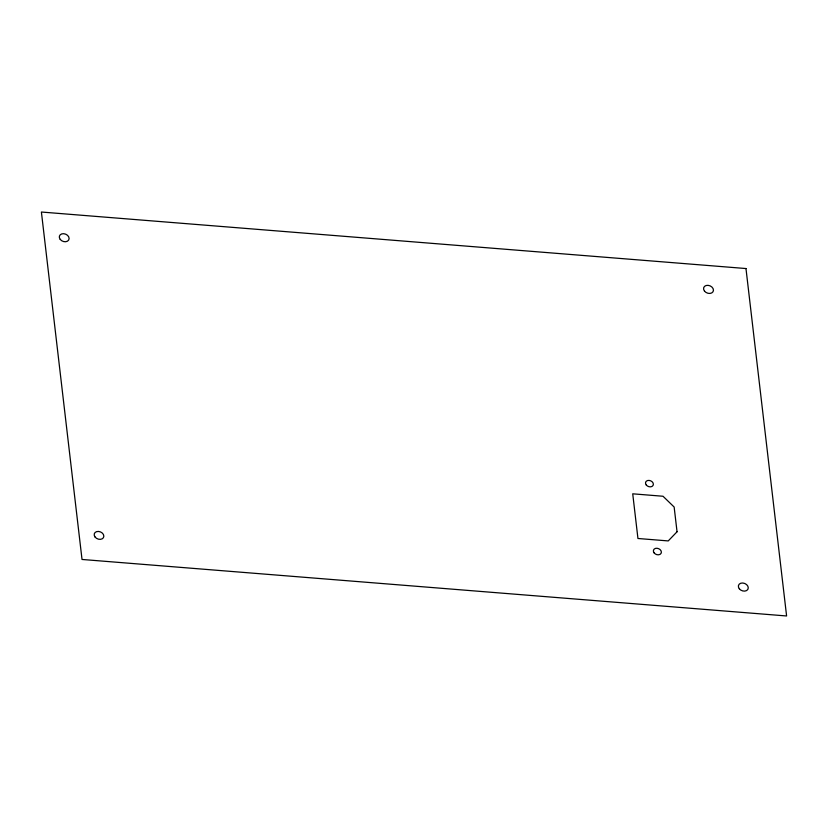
<?xml version="1.0" encoding="UTF-8"?>
<svg xmlns="http://www.w3.org/2000/svg" width="828" height="828" viewBox="0 0 828 828"><rect width="100%" height="100%" fill="white"/><g stroke="black" fill="none" stroke-linecap="round" stroke-linejoin="round"><path stroke-width="1.24" d="M677.045 531.773L668.237 540.922L637.943 538.49L632.727 493.819L663.011 496.251L674.147 507.026L677.045 531.773M745.976 268.541L41.4 212.03L82.024 559.459L786.6 615.97L745.976 268.541M704.473 291.073A5.113 3.871 22.1 0 0 713.011 291.766A5.113 3.871 22.1 0 0 708.033 285.339A5.113 3.871 22.1 0 0 704.473 291.073M60.206 239.385A5.061 3.84 22.1 0 0 68.672 240.068A5.061 3.84 22.1 0 0 63.735 233.703A5.061 3.84 22.1 0 0 60.206 239.385M95.075 537.03A4.978 3.778 22.1 0 0 103.407 537.703A4.978 3.778 22.1 0 0 98.542 531.441A4.978 3.778 22.1 0 0 95.075 537.03M739.28 588.749A5.113 3.871 22.1 0 0 747.819 589.433A5.113 3.871 22.1 0 0 742.84 583.015A5.113 3.871 22.1 0 0 739.28 588.749M654.12 552.887A4.119 3.126 22.1 0 0 661.013 553.446A4.119 3.126 22.1 0 0 656.987 548.26A4.119 3.126 22.1 0 0 654.12 552.887M646.233 484.96A4.057 3.074 22.1 0 0 653.013 485.508A4.057 3.074 22.1 0 0 649.059 480.406A4.057 3.074 22.1 0 0 646.233 484.96"/></g></svg>
